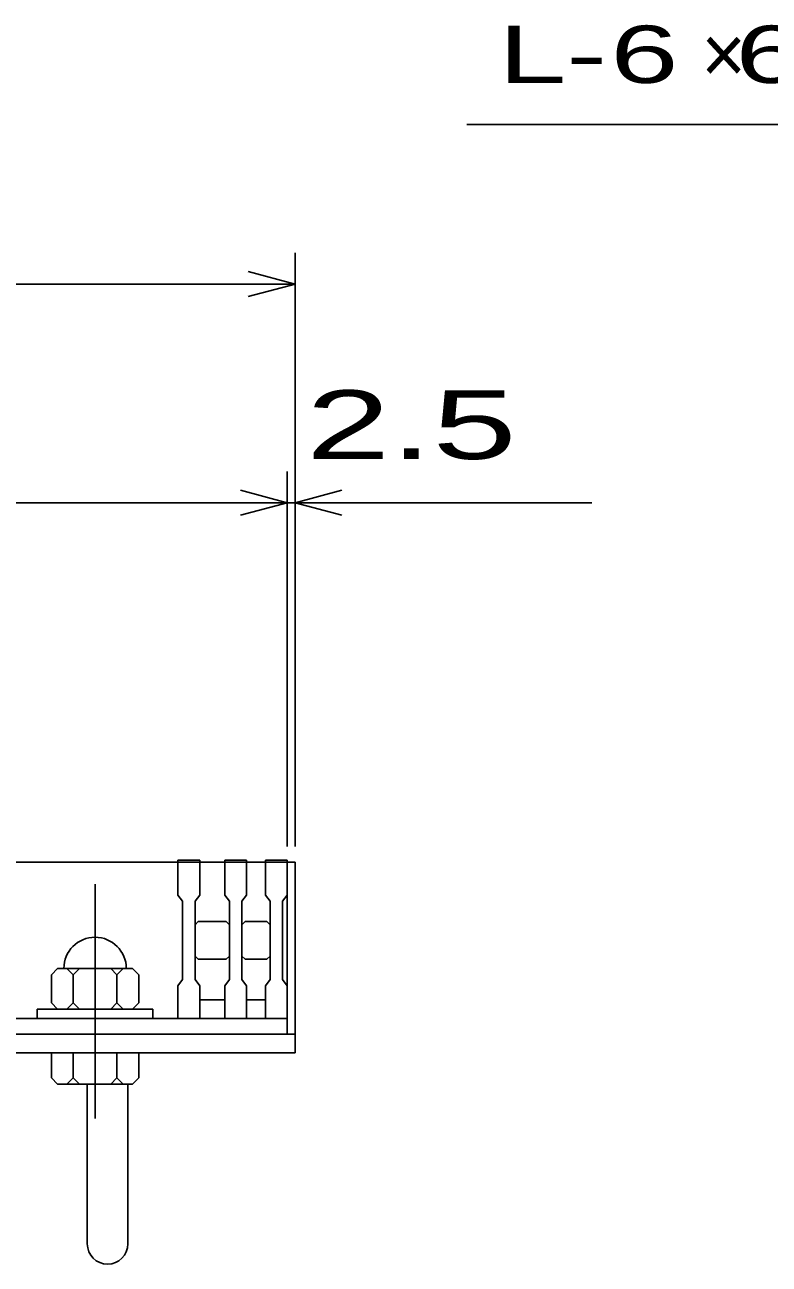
# Model space of a CAD drawing. Units: millimetres, scale not verified. Extents: x -1820 to 1731, y -1282 to 1054.
# Drawn here: x -431.5 to -193.2, y -745.6 to -349.1 of the extents above; entities that cross this region are included whole.
import ezdxf
from ezdxf.enums import TextEntityAlignment as Align

# ---------------------------------------------------------------- set-up
doc = ezdxf.new("R2010")
doc.units = ezdxf.units.MM
doc.header["$LTSCALE"] = 10
doc.linetypes.add('CHAIN', pattern=[18.5, 12, -1.5, 3.5, -1.5])
for name, color, linetype, lineweight in [('16', 3, 'Continuous', 25), ('19', 6, 'Continuous', 25), ('22', 2, 'Continuous', 25)]:
    doc.layers.add(name, color=color, linetype=linetype, lineweight=lineweight)
doc.styles.add('ベクトル', font='')
doc.styles.get('ベクトル').set_extended_font_data('ベクトル')

msp = doc.modelspace()

# ---------------------------------------------------------------- linework, layer by layer
at = {"layer": '16'}
for p, q in [((-847.5, -617), (-347.5, -617)), ((-435.5, -617), (-382.5, -617)), ((-382.5, -617), (-382.5, -616.3)), ((-382.5, -616.3), (-375.5, -616.3)), ((-382.5, -617), (-382.5, -627.5)), ((-375.5, -617), (-382.5, -617)), ((-375.5, -616.3), (-375.5, -617)), ((-375.5, -627.5), (-375.5, -617)), ((-367.5, -617), (-367.5, -616.3)), ((-367.5, -616.3), (-360.5, -616.3)), ((-367.5, -617), (-367.5, -627.5)), ((-360.5, -617), (-367.5, -617)), ((-360.5, -616.3), (-360.5, -617)), ((-360.5, -627.5), (-360.5, -617)), ((-354.5, -617), (-354.5, -616.3)), ((-354.5, -616.3), (-347.5, -616.3)), ((-354.5, -617), (-354.5, -627.5)), ((-347.5, -617), (-354.5, -617)), ((-347.5, -616.3), (-347.5, -617)), ((-347.5, -627.5), (-347.5, -617)), ((-347.5, -661), (-347.5, -617)), ((-382.5, -627.5), (-381, -629.5)), ((-381, -629.5), (-381, -654.5)), ((-377, -629.5), (-375.5, -627.5)), ((-377, -654.5), (-377, -629.5)), ((-367.5, -627.5), (-366, -629.5)), ((-366, -629.5), (-366, -654.5)), ((-362, -629.5), (-360.5, -627.5)), ((-362, -654.5), (-362, -629.5)), ((-354.5, -627.5), (-353, -629.5)), ((-353, -629.5), (-353, -654.5)), ((-349, -629.5), (-347.5, -627.5)), ((-349, -654.5), (-349, -629.5)), ((-377, -637), (-376, -636)), ((-376, -636), (-367, -636)), ((-367, -636), (-366, -637)), ((-362, -637), (-361, -636)), ((-361, -636), (-354, -636)), ((-354, -636), (-353, -637)), ((-376, -648), (-377, -647)), ((-367, -648), (-376, -648)), ((-366, -647), (-367, -648)), ((-361, -648), (-362, -647)), ((-354, -648), (-361, -648)), ((-353, -647), (-354, -648)), ((-421, -651), (-423, -653)), ((-423, -653), (-423, -662)), ((-397, -651), (-421, -651)), ((-416, -653), (-418, -651)), ((-414, -651), (-416, -653)), ((-416, -662), (-416, -653)), ((-402, -653), (-404, -651)), ((-400, -651), (-402, -653)), ((-402, -662), (-402, -653)), ((-395, -653), (-397, -651)), ((-395, -662), (-395, -653)), ((-381, -654.5), (-382.5, -656.5)), ((-382.5, -656.5), (-382.5, -667)), ((-375.5, -656.5), (-377, -654.5)), ((-375.5, -667), (-375.5, -656.5)), ((-366, -654.5), (-367.5, -656.5)), ((-367.5, -656.5), (-367.5, -667)), ((-360.5, -656.5), (-362, -654.5)), ((-360.5, -667), (-360.5, -656.5)), ((-353, -654.5), (-354.5, -656.5)), ((-354.5, -656.5), (-354.5, -667)), ((-347.5, -656.5), (-349, -654.5)), ((-347.5, -667), (-347.5, -656.5)), ((-423, -662), (-421, -664)), ((-418, -664), (-416, -662)), ((-416, -662), (-414, -664)), ((-404, -664), (-402, -662)), ((-402, -662), (-400, -664)), ((-397, -664), (-395, -662)), ((-375.5, -661), (-367.5, -661)), ((-360.5, -661), (-354.5, -661)), ((-427.5, -667), (-427.5, -664)), ((-427.5, -664), (-390.5, -664)), ((-390.5, -664), (-390.5, -667)), ((-847.5, -667), (-347.5, -667)), ((-382.5, -667), (-435.5, -667)), ((-390.5, -667), (-427.5, -667)), ((-382.5, -667), (-375.5, -667)), ((-367.5, -667), (-360.5, -667)), ((-354.5, -667), (-347.5, -667)), ((-347.5, -667), (-347.5, -672)), ((-347.5, -672), (-847.5, -672))]:
    msp.add_line(p, q, dxfattribs=at)
at = {"layer": '16', "linetype": 'CHAIN'}
msp.add_line((-409, -624), (-409, -699), dxfattribs=at)
at = {"layer": '16'}
msp.add_arc((-409, -651), 10, 0, 180, dxfattribs=at)
at = {"layer": '19'}
for p, q in [((-347.5, -617), (-345, -617)), ((-345, -617), (-345, -672)), ((-1355, -672), (-345, -672)), ((-345, -672), (-345, -678)), ((-345, -678), (-1355, -678)), ((-423, -686), (-423, -678)), ((-423, -678), (-395, -678)), ((-416, -686), (-416, -678)), ((-402, -686), (-402, -678)), ((-395, -686), (-395, -678)), ((-423, -686), (-421, -688)), ((-416, -686), (-418, -688)), ((-414, -688), (-416, -686)), ((-402, -686), (-404, -688)), ((-400, -688), (-402, -686)), ((-397, -688), (-395, -686)), ((-421, -688), (-397, -688)), ((-411.5, -739.11), (-411.5, -688)), ((-398.5, -739.11), (-398.5, -688))]:
    msp.add_line(p, q, dxfattribs=at)
msp.add_arc((-405, -739.11), 6.5, 180, 0, dxfattribs=at)
at = {"layer": '22', "color": 4}
for p, q in [((-290, -381), (-90, -381)), ((-345, -612), (-345, -422)), ((-345, -432), (-360, -428)), ((-1355, -432), (-345, -432)), ((-360, -436), (-345, -432)), ((-347.5, -612), (-347.5, -492)), ((-345, -612), (-345, -492)), ((-347.5, -502), (-362.5, -498)), ((-345, -502), (-330, -498)), ((-847.5, -502), (-347.5, -502)), ((-362.5, -506), (-347.5, -502)), ((-347.5, -502), (-345, -502)), ((-330, -506), (-345, -502)), ((-345, -502), (-250, -502))]:
    msp.add_line(p, q, dxfattribs=at)

# ---------------------------------------------------------------- texts
at = {"layer": '22', "style": 'ベクトル'}
for s, height, width, p in [('L-', 18.33, 1.6, (-280, -358.5)), (' 6 ', 18.33, 1.6, (-255, -358.5)), (' 61 ', 18.33, 1.6, (-215, -358.5)), (' 2.5 ', 21.99, 1.65, (-355, -477))]:
    msp.add_text(s, height=height, dxfattribs=dict(at, width=width)).set_placement(p, align=Align.MIDDLE_LEFT)
msp.add_text('×', height=18.33, dxfattribs=at).set_placement((-215, -358.5), align=Align.MIDDLE_LEFT)

doc.saveas('drawing.dxf')
